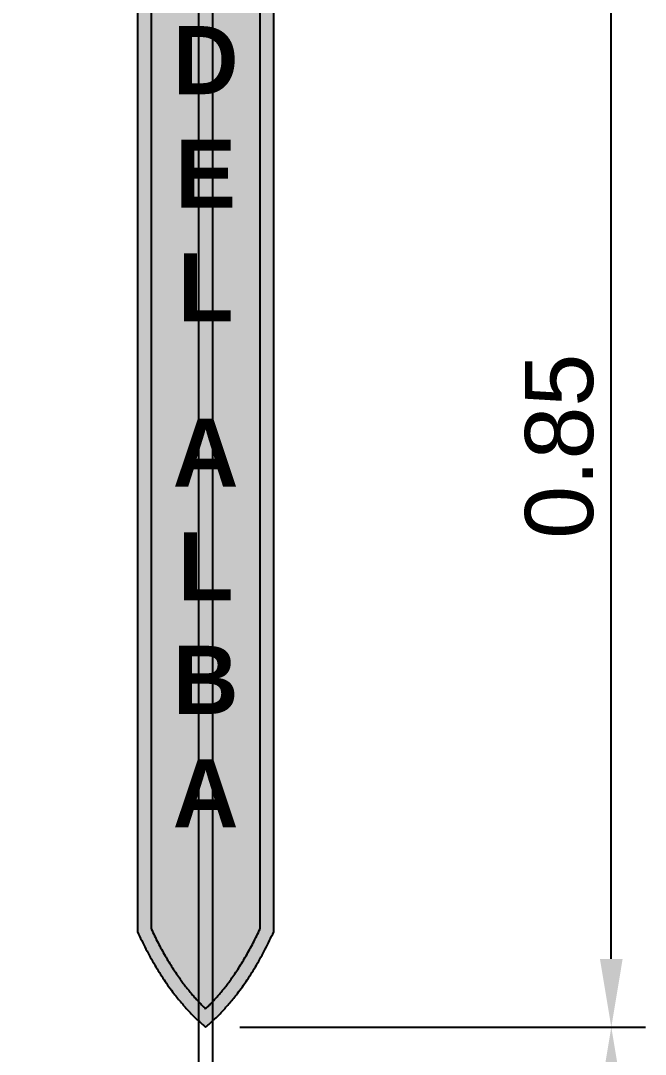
# Model space of a CAD drawing. Header units: metres. Extents: x -6.5 to 29.8, y -1.8 to 5.3.
# Drawn here: x 11.736 to 12.195, y 2.497 to 3.256 of the extents above; entities that cross this region are included whole.
import ezdxf

# ---------------------------------------------------------------- set-up
doc = ezdxf.new("R2010")
doc.units = ezdxf.units.M
for name, color, linetype, true_color in [('BANDERA$BORDE', 40, 'Continuous', 0xffbf00), ('BANDERA$ESTRELLAS$GRANDE', 251, 'Continuous', 0x696969), ('BANDERA$TEXTO', 5, 'Continuous', 0x0000ff), ('ESTRUCTURA', 4, 'Continuous', 0x00ffff), ('FONDO', 168, 'Continuous', 0x0f132e)]:
    doc.layers.add(name, color=color, linetype=linetype, true_color=true_color)
doc.styles.add('Predeterminado', font='arial.ttf')
doc.dimstyles.new('Predeterminado', dxfattribs={"dimscale": 0.05, "dimtxt": 1, "dimasz": 1, "dimexe": 0.5, "dimexo": 0.5, "dimgap": 0.25, "dimtad": 1, "dimtoh": 1, "dimzin": 1, "dimdsep": 46, "dimtxsty": 'Predeterminado', "dimcen": 0.5, "dimazin": 1, "dimtfac": 1, "dimtdec": 4, "dimtix": 1, "dimtofl": 0, "dimtmove": 1, "dimatfit": 3, "dimfxl": 1, "dimtolj": 1, "dimtzin": 1, "dimarcsym": 0})

# ---------------------------------------------------------------- blocks, each defined once
blk = doc.blocks.new('*D171')
at = {"layer": 'Defpoints', "color": 0}
for p in [(11.87212, 2.51746), (11.33021, 1.67012), (12.17005, 1.67012)]:
    blk.add_point(p, dxfattribs=at)
at = {"layer": 'FONDO', "color": 0, "lineweight": -2}
for p, q in [((11.89712, 2.51746), (12.19505, 2.51746)), ((12.17005, 2.46746), (12.17005, 1.72012)), ((11.35521, 1.67012), (12.19505, 1.67012))]:
    blk.add_line(p, q, dxfattribs=at)
at = {"layer": 'FONDO', "color": 0}
for points in [[(12.17838, 2.46746), (12.16172, 2.46746), (12.17005, 2.51746)], [(12.16172, 1.72012), (12.17838, 1.72012), (12.17005, 1.67012)]]:
    blk.add_solid(points, dxfattribs=at)
at = {"layer": 'FONDO', "color": 0, "insert": (12.13202, 2.09379), "char_height": 0.05, "attachment_point": 5, "rotation": 90, "style": 'Predeterminado'}
blk.add_mtext('\\A1;0.85', dxfattribs=at)
blk = doc.blocks.new('*D174')
at = {"layer": 'Defpoints', "color": 0}
for p in [(11.87212, 3.37012), (12.17005, 3.37012), (11.87212, 2.51746)]:
    blk.add_point(p, dxfattribs=at)
at = {"layer": 'FONDO', "color": 0, "lineweight": -2}
for p, q in [((11.89712, 3.37012), (12.19505, 3.37012)), ((12.17005, 2.56746), (12.17005, 3.32012)), ((11.89712, 2.51746), (12.19505, 2.51746))]:
    blk.add_line(p, q, dxfattribs=at)
at = {"layer": 'FONDO', "color": 0}
for points in [[(12.17838, 3.32012), (12.16172, 3.32012), (12.17005, 3.37012)], [(12.16172, 2.56746), (12.17838, 2.56746), (12.17005, 2.51746)]]:
    blk.add_solid(points, dxfattribs=at)
at = {"layer": 'FONDO', "color": 0, "insert": (12.13202, 2.94379), "char_height": 0.05, "attachment_point": 5, "rotation": 90, "style": 'Predeterminado'}
blk.add_mtext('\\A1;0.85', dxfattribs=at)

msp = doc.modelspace()

# ---------------------------------------------------------------- hatches: boundary and pattern name
at = {"layer": 'BANDERA$BORDE'}
h = msp.add_hatch(color=256, dxfattribs=at)
h.paths.add_polyline_path([(11.87212, 2.51746), (11.87392, 2.51899), (11.87571, 2.52057), (11.87924, 2.52385), (11.8827, 2.5273), (11.8861, 2.53091), (11.88944, 2.5347), (11.89272, 2.53865), (11.89594, 2.54276), (11.89909, 2.54705), (11.90219, 2.5515), (11.90522, 2.55611), (11.90819, 2.5609), (11.9111, 2.56585), (11.91395, 2.57097), (11.91674, 2.57626), (11.91946, 2.58171), (11.92212, 2.58733), (11.92212, 3.37012), (11.82212, 3.37012), (11.82212, 2.58733), (11.82479, 2.58171), (11.82751, 2.57626), (11.8303, 2.57097), (11.83314, 2.56585), (11.83605, 2.5609), (11.83902, 2.55611), (11.84206, 2.5515), (11.84515, 2.54705), (11.84831, 2.54276), (11.85152, 2.53865), (11.8548, 2.5347), (11.85814, 2.53091), (11.86155, 2.5273), (11.86501, 2.52385), (11.86854, 2.52057), (11.87032, 2.51899)], flags=0)
h.paths.add_polyline_path([(11.87212, 2.53088), (11.87493, 2.53365), (11.87769, 2.53655), (11.88042, 2.53955), (11.8831, 2.54268), (11.88575, 2.54593), (11.88835, 2.5493), (11.89091, 2.55279), (11.89343, 2.55639), (11.89591, 2.56012), (11.89835, 2.56396), (11.90075, 2.56793), (11.9031, 2.57201), (11.90542, 2.57622), (11.90769, 2.58054), (11.90993, 2.58498), (11.91212, 2.58954), (11.91212, 3.36012), (11.83212, 3.36012), (11.83212, 2.58954), (11.83432, 2.58498), (11.83655, 2.58054), (11.83883, 2.57622), (11.84114, 2.57201), (11.8435, 2.56793), (11.8459, 2.56396), (11.84834, 2.56012), (11.85082, 2.55639), (11.85334, 2.55279), (11.8559, 2.5493), (11.8585, 2.54593), (11.86114, 2.54268), (11.86383, 2.53955), (11.86655, 2.53655), (11.86932, 2.53365)], flags=0)
at = {"layer": 'BANDERA$ESTRELLAS$GRANDE', "extrusion": (0, 0, -1)}
msp.add_hatch(color=256, dxfattribs=at).paths.add_polyline_path([(-11.86007, 2.58523), (-11.85842, 2.5819), (-11.85823, 2.58148), (-11.85805, 2.58108), (-11.85797, 2.58088), (-11.85789, 2.58068), (-11.85783, 2.58049), (-11.85777, 2.58031), (-11.85774, 2.58022), (-11.85772, 2.58012), (-11.85769, 2.58004), (-11.85767, 2.57995), (-11.85766, 2.57986), (-11.85764, 2.57977), (-11.85763, 2.57969), (-11.85762, 2.5796), (-11.85761, 2.57952), (-11.85761, 2.57948), (-11.85761, 2.57944), (-11.85761, 2.5794), (-11.85761, 2.57936), (-11.85761, 2.57932), (-11.85761, 2.57928), (-11.85761, 2.57924), (-11.85762, 2.5792), (-11.85762, 2.57917), (-11.85762, 2.57913), (-11.85763, 2.57909), (-11.85764, 2.57905), (-11.85764, 2.57902), (-11.85765, 2.57898), (-11.85769, 2.57897), (-11.85773, 2.57896), (-11.85776, 2.57896), (-11.8578, 2.57895), (-11.85784, 2.57895), (-11.85788, 2.57894), (-11.85791, 2.57894), (-11.85795, 2.57894), (-11.85799, 2.57894), (-11.85803, 2.57894), (-11.85807, 2.57894), (-11.85811, 2.57894), (-11.85815, 2.57894), (-11.85819, 2.57894), (-11.85828, 2.57895), (-11.85836, 2.57896), (-11.85845, 2.57897), (-11.85853, 2.57898), (-11.85862, 2.579), (-11.85871, 2.57902), (-11.8588, 2.57904), (-11.85889, 2.57907), (-11.85898, 2.57909), (-11.85917, 2.57915), (-11.85936, 2.57922), (-11.85955, 2.5793), (-11.85975, 2.57938), (-11.86016, 2.57955), (-11.86386, 2.58135), (-11.86388, 2.58136), (-11.86389, 2.58137), (-11.86391, 2.58138), (-11.86393, 2.58139), (-11.86395, 2.5814), (-11.86397, 2.58141), (-11.86399, 2.58142), (-11.86401, 2.58142), (-11.86403, 2.58143), (-11.86405, 2.58143), (-11.86407, 2.58144), (-11.86409, 2.58144), (-11.86411, 2.58145), (-11.86413, 2.58145), (-11.86415, 2.58145), (-11.86418, 2.58145), (-11.8642, 2.58145), (-11.86422, 2.58145), (-11.86424, 2.58145), (-11.86426, 2.58145), (-11.86428, 2.58145), (-11.8643, 2.58145), (-11.86433, 2.58145), (-11.86435, 2.58144), (-11.86437, 2.58144), (-11.86439, 2.58143), (-11.86441, 2.58143), (-11.86443, 2.58142), (-11.86445, 2.58142), (-11.86447, 2.58141), (-11.86448, 2.5814), (-11.8645, 2.58139), (-11.86452, 2.58138), (-11.86454, 2.58137), (-11.86456, 2.58137), (-11.86458, 2.58135), (-11.86459, 2.58134), (-11.86461, 2.58133), (-11.86463, 2.58132), (-11.86464, 2.58131), (-11.86466, 2.58129), (-11.86468, 2.58128), (-11.86469, 2.58127), (-11.86471, 2.58125), (-11.86472, 2.58124), (-11.86474, 2.58122), (-11.86475, 2.5812), (-11.86476, 2.58119), (-11.86478, 2.58117), (-11.86479, 2.58115), (-11.8648, 2.58113), (-11.86481, 2.58112), (-11.86482, 2.5811), (-11.86483, 2.58108), (-11.86484, 2.58106), (-11.86485, 2.58104), (-11.86486, 2.58102), (-11.86487, 2.581), (-11.86487, 2.58098), (-11.86488, 2.58096), (-11.86489, 2.58094), (-11.86489, 2.58092), (-11.86489, 2.5809), (-11.8649, 2.58088), (-11.86531, 2.57866), (-11.86581, 2.57627), (-11.86637, 2.57382), (-11.86697, 2.57142), (-11.86772, 2.56862), (-11.86963, 2.56223), (-11.86996, 2.5612), (-11.87006, 2.56091), (-11.87016, 2.56063), (-11.87021, 2.5605), (-11.87027, 2.56038), (-11.87032, 2.56026), (-11.87038, 2.56014), (-11.87044, 2.56003), (-11.8705, 2.55992), (-11.87057, 2.55981), (-11.8706, 2.55976), (-11.87064, 2.55971), (-11.87067, 2.55966), (-11.87071, 2.55961), (-11.87075, 2.55956), (-11.87079, 2.55951), (-11.87083, 2.55946), (-11.87087, 2.55941), (-11.87091, 2.55937), (-11.87095, 2.55932), (-11.871, 2.55927), (-11.87104, 2.55923), (-11.87109, 2.55918), (-11.87114, 2.55914), (-11.87119, 2.55909), (-11.87124, 2.55905), (-11.87134, 2.55896), (-11.87146, 2.55888), (-11.87158, 2.55879), (-11.8717, 2.55871), (-11.87183, 2.55862), (-11.87197, 2.55854), (-11.87212, 2.55845), (-11.87227, 2.55854), (-11.87241, 2.55862), (-11.87254, 2.55871), (-11.87267, 2.55879), (-11.87279, 2.55888), (-11.8729, 2.55896), (-11.87301, 2.55905), (-11.87306, 2.55909), (-11.87311, 2.55914), (-11.87316, 2.55918), (-11.8732, 2.55923), (-11.87325, 2.55927), (-11.87329, 2.55932), (-11.87334, 2.55937), (-11.87338, 2.55941), (-11.87342, 2.55946), (-11.87346, 2.55951), (-11.8735, 2.55956), (-11.87353, 2.55961), (-11.87357, 2.55966), (-11.87361, 2.55971), (-11.87364, 2.55976), (-11.87368, 2.55981), (-11.87374, 2.55992), (-11.8738, 2.56003), (-11.87386, 2.56014), (-11.87392, 2.56026), (-11.87398, 2.56038), (-11.87403, 2.5605), (-11.87408, 2.56063), (-11.87419, 2.56091), (-11.87429, 2.5612), (-11.87581, 2.56612), (-11.87653, 2.56862), (-11.87728, 2.57142), (-11.87787, 2.57382), (-11.87843, 2.57627), (-11.87893, 2.57866), (-11.87935, 2.58088), (-11.87935, 2.5809), (-11.87936, 2.58092), (-11.87936, 2.58094), (-11.87937, 2.58096), (-11.87937, 2.58098), (-11.87938, 2.581), (-11.87939, 2.58102), (-11.87939, 2.58104), (-11.8794, 2.58106), (-11.87941, 2.58108), (-11.87942, 2.5811), (-11.87943, 2.58112), (-11.87944, 2.58113), (-11.87946, 2.58115), (-11.87947, 2.58117), (-11.87948, 2.58119), (-11.87949, 2.5812), (-11.87951, 2.58122), (-11.87952, 2.58124), (-11.87954, 2.58125), (-11.87955, 2.58127), (-11.87957, 2.58128), (-11.87958, 2.58129), (-11.8796, 2.58131), (-11.87962, 2.58132), (-11.87963, 2.58133), (-11.87965, 2.58134), (-11.87967, 2.58135), (-11.87969, 2.58137), (-11.87971, 2.58137), (-11.87972, 2.58138), (-11.87974, 2.58139), (-11.87976, 2.5814), (-11.87978, 2.58141), (-11.8798, 2.58142), (-11.87982, 2.58142), (-11.87984, 2.58143), (-11.87986, 2.58143), (-11.87988, 2.58144), (-11.8799, 2.58144), (-11.87992, 2.58145), (-11.87994, 2.58145), (-11.87996, 2.58145), (-11.87998, 2.58145), (-11.88001, 2.58145), (-11.88003, 2.58145), (-11.88005, 2.58145), (-11.88007, 2.58145), (-11.88009, 2.58145), (-11.88011, 2.58145), (-11.88013, 2.58145), (-11.88015, 2.58144), (-11.88018, 2.58144), (-11.8802, 2.58143), (-11.88022, 2.58143), (-11.88024, 2.58142), (-11.88026, 2.58142), (-11.88028, 2.58141), (-11.8803, 2.5814), (-11.88031, 2.58139), (-11.88033, 2.58138), (-11.88035, 2.58137), (-11.88037, 2.58136), (-11.88039, 2.58135), (-11.88367, 2.57975), (-11.88409, 2.57955), (-11.8845, 2.57938), (-11.88469, 2.5793), (-11.88489, 2.57922), (-11.88508, 2.57915), (-11.88527, 2.57909), (-11.88536, 2.57907), (-11.88545, 2.57904), (-11.88554, 2.57902), (-11.88563, 2.579), (-11.88571, 2.57898), (-11.8858, 2.57897), (-11.88589, 2.57896), (-11.88597, 2.57895), (-11.88605, 2.57894), (-11.88609, 2.57894), (-11.88613, 2.57894), (-11.88617, 2.57894), (-11.88621, 2.57894), (-11.88625, 2.57894), (-11.88629, 2.57894), (-11.88633, 2.57894), (-11.88637, 2.57894), (-11.88641, 2.57895), (-11.88645, 2.57895), (-11.88648, 2.57896), (-11.88652, 2.57896), (-11.88656, 2.57897), (-11.88659, 2.57898), (-11.8866, 2.57902), (-11.88661, 2.57905), (-11.88662, 2.57909), (-11.88662, 2.57913), (-11.88663, 2.57917), (-11.88663, 2.5792), (-11.88663, 2.57924), (-11.88664, 2.57928), (-11.88664, 2.57932), (-11.88664, 2.57936), (-11.88664, 2.5794), (-11.88664, 2.57944), (-11.88664, 2.57948), (-11.88663, 2.57952), (-11.88663, 2.5796), (-11.88662, 2.57969), (-11.88661, 2.57977), (-11.88659, 2.57986), (-11.88657, 2.57995), (-11.88655, 2.58004), (-11.88653, 2.58012), (-11.88651, 2.58022), (-11.88648, 2.58031), (-11.88642, 2.58049), (-11.88635, 2.58068), (-11.88628, 2.58088), (-11.8862, 2.58108), (-11.88602, 2.58148), (-11.88583, 2.5819), (-11.88417, 2.58525), (-11.88416, 2.58527), (-11.88415, 2.58529), (-11.88414, 2.5853), (-11.88414, 2.58532), (-11.88413, 2.58534), (-11.88413, 2.58536), (-11.88412, 2.58538), (-11.88412, 2.5854), (-11.88411, 2.58542), (-11.88411, 2.58544), (-11.88411, 2.58546), (-11.8841, 2.58548), (-11.8841, 2.5855), (-11.8841, 2.58552), (-11.8841, 2.58554), (-11.8841, 2.58556), (-11.8841, 2.58558), (-11.8841, 2.5856), (-11.88411, 2.58562), (-11.88411, 2.58564), (-11.88411, 2.58566), (-11.88412, 2.58568), (-11.88412, 2.5857), (-11.88413, 2.58572), (-11.88413, 2.58574), (-11.88414, 2.58576), (-11.88414, 2.58578), (-11.88415, 2.5858), (-11.88416, 2.58582), (-11.88417, 2.58584), (-11.88417, 2.58585), (-11.88418, 2.58587), (-11.88419, 2.58589), (-11.8842, 2.5859), (-11.88421, 2.58592), (-11.88423, 2.58594), (-11.88424, 2.58595), (-11.88425, 2.58597), (-11.88426, 2.58599), (-11.88428, 2.586), (-11.88429, 2.58602), (-11.8843, 2.58603), (-11.88432, 2.58605), (-11.88433, 2.58606), (-11.88435, 2.58607), (-11.88436, 2.58609), (-11.88438, 2.5861), (-11.8844, 2.58611), (-11.88441, 2.58612), (-11.88443, 2.58613), (-11.88445, 2.58614), (-11.88447, 2.58615), (-11.88448, 2.58616), (-11.8845, 2.58617), (-11.88452, 2.58618), (-11.88454, 2.58619), (-11.88456, 2.58619), (-11.88458, 2.5862), (-11.8846, 2.58621), (-11.88462, 2.58621), (-11.88464, 2.58622), (-11.88465, 2.58622), (-11.88467, 2.58622), (-11.8869, 2.58664), (-11.88929, 2.58714), (-11.89175, 2.5877), (-11.89415, 2.58829), (-11.89695, 2.58905), (-11.90334, 2.59096), (-11.90437, 2.59128), (-11.90467, 2.59139), (-11.90494, 2.59149), (-11.90507, 2.59154), (-11.90519, 2.5916), (-11.90532, 2.59165), (-11.90543, 2.59171), (-11.90555, 2.59177), (-11.90566, 2.59183), (-11.90576, 2.5919), (-11.90581, 2.59193), (-11.90587, 2.59197), (-11.90592, 2.592), (-11.90597, 2.59204), (-11.90602, 2.59208), (-11.90606, 2.59211), (-11.90611, 2.59215), (-11.90616, 2.59219), (-11.90621, 2.59224), (-11.90625, 2.59228), (-11.9063, 2.59232), (-11.90634, 2.59237), (-11.90639, 2.59242), (-11.90643, 2.59246), (-11.90648, 2.59251), (-11.90652, 2.59257), (-11.90661, 2.59267), (-11.9067, 2.59278), (-11.90678, 2.5929), (-11.90687, 2.59303), (-11.90695, 2.59316), (-11.90704, 2.5933), (-11.90712, 2.59345), (-11.90704, 2.5936), (-11.90695, 2.59374), (-11.90687, 2.59387), (-11.90678, 2.594), (-11.9067, 2.59412), (-11.90661, 2.59423), (-11.90652, 2.59434), (-11.90648, 2.59439), (-11.90643, 2.59444), (-11.90639, 2.59448), (-11.90634, 2.59453), (-11.9063, 2.59458), (-11.90625, 2.59462), (-11.90621, 2.59466), (-11.90616, 2.59471), (-11.90611, 2.59475), (-11.90606, 2.59479), (-11.90602, 2.59482), (-11.90597, 2.59486), (-11.90592, 2.5949), (-11.90587, 2.59493), (-11.90581, 2.59497), (-11.90576, 2.595), (-11.90566, 2.59507), (-11.90555, 2.59513), (-11.90543, 2.59519), (-11.90532, 2.59525), (-11.90519, 2.5953), (-11.90507, 2.59536), (-11.90494, 2.59541), (-11.90467, 2.59551), (-11.90437, 2.59562), (-11.89945, 2.59713), (-11.89695, 2.59785), (-11.89415, 2.59861), (-11.89175, 2.5992), (-11.88929, 2.59976), (-11.8869, 2.60026), (-11.88467, 2.60068), (-11.88465, 2.60068), (-11.88464, 2.60069), (-11.88462, 2.60069), (-11.8846, 2.6007), (-11.88458, 2.6007), (-11.88456, 2.60071), (-11.88454, 2.60071), (-11.88452, 2.60072), (-11.8845, 2.60073), (-11.88448, 2.60074), (-11.88447, 2.60075), (-11.88445, 2.60076), (-11.88443, 2.60077), (-11.88441, 2.60078), (-11.8844, 2.60079), (-11.88438, 2.6008), (-11.88436, 2.60082), (-11.88435, 2.60083), (-11.88433, 2.60084), (-11.88432, 2.60086), (-11.8843, 2.60087), (-11.88429, 2.60088), (-11.88428, 2.6009), (-11.88426, 2.60091), (-11.88425, 2.60093), (-11.88424, 2.60095), (-11.88423, 2.60096), (-11.88421, 2.60098), (-11.8842, 2.601), (-11.88419, 2.60101), (-11.88418, 2.60103), (-11.88417, 2.60105), (-11.88417, 2.60106), (-11.88416, 2.60108), (-11.88415, 2.6011), (-11.88414, 2.60112), (-11.88414, 2.60114), (-11.88413, 2.60116), (-11.88413, 2.60118), (-11.88412, 2.6012), (-11.88412, 2.60122), (-11.88411, 2.60124), (-11.88411, 2.60126), (-11.88411, 2.60128), (-11.8841, 2.6013), (-11.8841, 2.60132), (-11.8841, 2.60134), (-11.8841, 2.60136), (-11.8841, 2.60138), (-11.8841, 2.6014), (-11.8841, 2.60142), (-11.88411, 2.60144), (-11.88411, 2.60146), (-11.88411, 2.60148), (-11.88412, 2.6015), (-11.88412, 2.60152), (-11.88413, 2.60154), (-11.88413, 2.60156), (-11.88414, 2.60158), (-11.88414, 2.6016), (-11.88415, 2.60161), (-11.88416, 2.60163), (-11.88417, 2.60165), (-11.88583, 2.605), (-11.88602, 2.60542), (-11.8862, 2.60582), (-11.88628, 2.60602), (-11.88635, 2.60622), (-11.88642, 2.60641), (-11.88648, 2.60659), (-11.88651, 2.60669), (-11.88653, 2.60678), (-11.88655, 2.60687), (-11.88657, 2.60695), (-11.88659, 2.60704), (-11.88661, 2.60713), (-11.88662, 2.60721), (-11.88663, 2.6073), (-11.88663, 2.60738), (-11.88664, 2.60742), (-11.88664, 2.60746), (-11.88664, 2.6075), (-11.88664, 2.60754), (-11.88664, 2.60758), (-11.88664, 2.60762), (-11.88663, 2.60766), (-11.88663, 2.6077), (-11.88663, 2.60774), (-11.88662, 2.60777), (-11.88662, 2.60781), (-11.88661, 2.60785), (-11.8866, 2.60789), (-11.88659, 2.60792), (-11.88656, 2.60793), (-11.88652, 2.60794), (-11.88648, 2.60794), (-11.88645, 2.60795), (-11.88641, 2.60795), (-11.88637, 2.60796), (-11.88633, 2.60796), (-11.88629, 2.60796), (-11.88625, 2.60796), (-11.88621, 2.60797), (-11.88617, 2.60797), (-11.88613, 2.60796), (-11.88609, 2.60796), (-11.88605, 2.60796), (-11.88597, 2.60795), (-11.88589, 2.60794), (-11.8858, 2.60793), (-11.88571, 2.60792), (-11.88563, 2.6079), (-11.88554, 2.60788), (-11.88545, 2.60786), (-11.88536, 2.60783), (-11.88527, 2.60781), (-11.88508, 2.60775), (-11.88489, 2.60768), (-11.88469, 2.60761), (-11.8845, 2.60752), (-11.88409, 2.60735), (-11.88367, 2.60716), (-11.88032, 2.60549), (-11.88031, 2.60549), (-11.88029, 2.60548), (-11.88027, 2.60547), (-11.88025, 2.60546), (-11.88023, 2.60546), (-11.88021, 2.60545), (-11.88019, 2.60545), (-11.88017, 2.60544), (-11.88015, 2.60544), (-11.88013, 2.60544), (-11.88011, 2.60543), (-11.88009, 2.60543), (-11.88007, 2.60543), (-11.88005, 2.60543), (-11.88003, 2.60543), (-11.88001, 2.60543), (-11.87999, 2.60543), (-11.87997, 2.60543), (-11.87995, 2.60543), (-11.87993, 2.60544), (-11.87991, 2.60544), (-11.87989, 2.60544), (-11.87987, 2.60545), (-11.87985, 2.60545), (-11.87983, 2.60546), (-11.87981, 2.60546), (-11.87979, 2.60547), (-11.87977, 2.60548), (-11.87976, 2.60549), (-11.87974, 2.60549), (-11.87972, 2.6055), (-11.8797, 2.60551), (-11.87969, 2.60552), (-11.87967, 2.60553), (-11.87965, 2.60554), (-11.87964, 2.60555), (-11.87962, 2.60556), (-11.8796, 2.60558), (-11.87959, 2.60559), (-11.87957, 2.6056), (-11.87956, 2.60562), (-11.87954, 2.60563), (-11.87953, 2.60565), (-11.87951, 2.60566), (-11.8795, 2.60568), (-11.87949, 2.60569), (-11.87948, 2.60571), (-11.87946, 2.60572), (-11.87945, 2.60574), (-11.87944, 2.60576), (-11.87943, 2.60578), (-11.87942, 2.60579), (-11.87941, 2.60581), (-11.8794, 2.60583), (-11.87939, 2.60585), (-11.87939, 2.60587), (-11.87938, 2.60589), (-11.87937, 2.60591), (-11.87937, 2.60592), (-11.87936, 2.60594), (-11.87936, 2.60596), (-11.87935, 2.60598), (-11.87935, 2.606), (-11.87893, 2.60823), (-11.87843, 2.61062), (-11.87787, 2.61307), (-11.87728, 2.61548), (-11.87653, 2.61828), (-11.87461, 2.62467), (-11.87429, 2.6257), (-11.87419, 2.62599), (-11.87408, 2.62627), (-11.87403, 2.6264), (-11.87398, 2.62652), (-11.87392, 2.62664), (-11.87386, 2.62676), (-11.8738, 2.62687), (-11.87374, 2.62698), (-11.87368, 2.62709), (-11.87364, 2.62714), (-11.87361, 2.62719), (-11.87357, 2.62724), (-11.87353, 2.62729), (-11.8735, 2.62734), (-11.87346, 2.62739), (-11.87342, 2.62744), (-11.87338, 2.62749), (-11.87334, 2.62753), (-11.87329, 2.62758), (-11.87325, 2.62763), (-11.8732, 2.62767), (-11.87316, 2.62772), (-11.87311, 2.62776), (-11.87306, 2.62781), (-11.87301, 2.62785), (-11.8729, 2.62794), (-11.87279, 2.62802), (-11.87267, 2.62811), (-11.87254, 2.6282), (-11.87241, 2.62828), (-11.87227, 2.62837), (-11.87212, 2.62845), (-11.87197, 2.62837), (-11.87183, 2.62828), (-11.8717, 2.6282), (-11.87158, 2.62811), (-11.87146, 2.62802), (-11.87134, 2.62794), (-11.87124, 2.62785), (-11.87119, 2.62781), (-11.87114, 2.62776), (-11.87109, 2.62772), (-11.87104, 2.62767), (-11.871, 2.62763), (-11.87095, 2.62758), (-11.87091, 2.62753), (-11.87087, 2.62749), (-11.87083, 2.62744), (-11.87079, 2.62739), (-11.87075, 2.62734), (-11.87071, 2.62729), (-11.87067, 2.62724), (-11.87064, 2.62719), (-11.8706, 2.62714), (-11.87057, 2.62709), (-11.8705, 2.62698), (-11.87044, 2.62687), (-11.87038, 2.62676), (-11.87032, 2.62664), (-11.87027, 2.62652), (-11.87021, 2.6264), (-11.87016, 2.62627), (-11.87006, 2.62599), (-11.86996, 2.6257), (-11.86844, 2.62078), (-11.86772, 2.61828), (-11.86697, 2.61548), (-11.86637, 2.61307), (-11.86581, 2.61062), (-11.86531, 2.60823), (-11.8649, 2.606), (-11.86489, 2.60598), (-11.86489, 2.60596), (-11.86488, 2.60594), (-11.86488, 2.60592), (-11.86487, 2.60591), (-11.86487, 2.60589), (-11.86486, 2.60587), (-11.86485, 2.60585), (-11.86484, 2.60583), (-11.86483, 2.60581), (-11.86482, 2.60579), (-11.86481, 2.60578), (-11.8648, 2.60576), (-11.86479, 2.60574), (-11.86478, 2.60572), (-11.86477, 2.60571), (-11.86476, 2.60569), (-11.86474, 2.60568), (-11.86473, 2.60566), (-11.86472, 2.60565), (-11.8647, 2.60563), (-11.86469, 2.60562), (-11.86467, 2.6056), (-11.86466, 2.60559), (-11.86464, 2.60558), (-11.86463, 2.60556), (-11.86461, 2.60555), (-11.86459, 2.60554), (-11.86458, 2.60553), (-11.86456, 2.60552), (-11.86454, 2.60551), (-11.86453, 2.6055), (-11.86451, 2.60549), (-11.86449, 2.60549), (-11.86447, 2.60548), (-11.86445, 2.60547), (-11.86444, 2.60546), (-11.86442, 2.60546), (-11.8644, 2.60545), (-11.86438, 2.60545), (-11.86436, 2.60544), (-11.86434, 2.60544), (-11.86432, 2.60544), (-11.8643, 2.60543), (-11.86428, 2.60543), (-11.86426, 2.60543), (-11.86424, 2.60543), (-11.86422, 2.60543), (-11.86419, 2.60543), (-11.86417, 2.60543), (-11.86415, 2.60543), (-11.86413, 2.60543), (-11.86411, 2.60544), (-11.86409, 2.60544), (-11.86407, 2.60544), (-11.86405, 2.60545), (-11.86403, 2.60545), (-11.86401, 2.60546), (-11.864, 2.60546), (-11.86398, 2.60547), (-11.86396, 2.60548), (-11.86394, 2.60549), (-11.86392, 2.60549), (-11.86057, 2.60716), (-11.86016, 2.60735), (-11.85975, 2.60752), (-11.85955, 2.60761), (-11.85936, 2.60768), (-11.85917, 2.60775), (-11.85898, 2.60781), (-11.85889, 2.60783), (-11.8588, 2.60786), (-11.85871, 2.60788), (-11.85862, 2.6079), (-11.85853, 2.60792), (-11.85845, 2.60793), (-11.85836, 2.60794), (-11.85828, 2.60795), (-11.85819, 2.60796), (-11.85815, 2.60796), (-11.85811, 2.60796), (-11.85807, 2.60797), (-11.85803, 2.60797), (-11.85799, 2.60796), (-11.85795, 2.60796), (-11.85791, 2.60796), (-11.85788, 2.60796), (-11.85784, 2.60795), (-11.8578, 2.60795), (-11.85776, 2.60794), (-11.85773, 2.60794), (-11.85769, 2.60793), (-11.85765, 2.60792), (-11.85764, 2.60789), (-11.85764, 2.60785), (-11.85763, 2.60781), (-11.85762, 2.60777), (-11.85762, 2.60774), (-11.85762, 2.6077), (-11.85761, 2.60766), (-11.85761, 2.60762), (-11.85761, 2.60758), (-11.85761, 2.60754), (-11.85761, 2.6075), (-11.85761, 2.60746), (-11.85761, 2.60742), (-11.85761, 2.60738), (-11.85762, 2.6073), (-11.85763, 2.60721), (-11.85764, 2.60713), (-11.85766, 2.60704), (-11.85767, 2.60695), (-11.85769, 2.60687), (-11.85772, 2.60678), (-11.85774, 2.60669), (-11.85777, 2.60659), (-11.85783, 2.60641), (-11.85789, 2.60622), (-11.85797, 2.60602), (-11.85805, 2.60582), (-11.85823, 2.60542), (-11.85842, 2.605), (-11.86008, 2.60165), (-11.86009, 2.60163), (-11.8601, 2.60161), (-11.8601, 2.6016), (-11.86011, 2.60158), (-11.86012, 2.60156), (-11.86012, 2.60154), (-11.86013, 2.60152), (-11.86013, 2.6015), (-11.86013, 2.60148), (-11.86014, 2.60146), (-11.86014, 2.60144), (-11.86014, 2.60142), (-11.86014, 2.6014), (-11.86014, 2.60138), (-11.86015, 2.60136), (-11.86014, 2.60134), (-11.86014, 2.60132), (-11.86014, 2.6013), (-11.86014, 2.60128), (-11.86014, 2.60126), (-11.86013, 2.60124), (-11.86013, 2.60122), (-11.86013, 2.6012), (-11.86012, 2.60118), (-11.86012, 2.60116), (-11.86011, 2.60114), (-11.8601, 2.60112), (-11.8601, 2.6011), (-11.86009, 2.60108), (-11.86008, 2.60106), (-11.86007, 2.60105), (-11.86006, 2.60103), (-11.86005, 2.60101), (-11.86004, 2.601), (-11.86003, 2.60098), (-11.86002, 2.60096), (-11.86001, 2.60095), (-11.86, 2.60093), (-11.85998, 2.60091), (-11.85997, 2.6009), (-11.85996, 2.60088), (-11.85994, 2.60087), (-11.85993, 2.60086), (-11.85991, 2.60084), (-11.8599, 2.60083), (-11.85988, 2.60082), (-11.85987, 2.6008), (-11.85985, 2.60079), (-11.85983, 2.60078), (-11.85981, 2.60077), (-11.8598, 2.60076), (-11.85978, 2.60075), (-11.85976, 2.60074), (-11.85974, 2.60073), (-11.85972, 2.60072), (-11.85971, 2.60071), (-11.85969, 2.60071), (-11.85967, 2.6007), (-11.85965, 2.6007), (-11.85963, 2.60069), (-11.85961, 2.60069), (-11.85959, 2.60068), (-11.85957, 2.60068), (-11.85735, 2.60026), (-11.85495, 2.59976), (-11.8525, 2.5992), (-11.8501, 2.59861), (-11.84729, 2.59785), (-11.8409, 2.59594), (-11.83987, 2.59562), (-11.83958, 2.59551), (-11.83931, 2.59541), (-11.83918, 2.59536), (-11.83905, 2.5953), (-11.83893, 2.59525), (-11.83881, 2.59519), (-11.8387, 2.59513), (-11.83859, 2.59507), (-11.83848, 2.595), (-11.83843, 2.59497), (-11.83838, 2.59493), (-11.83833, 2.5949), (-11.83828, 2.59486), (-11.83823, 2.59482), (-11.83818, 2.59479), (-11.83813, 2.59475), (-11.83809, 2.59471), (-11.83804, 2.59466), (-11.83799, 2.59462), (-11.83795, 2.59458), (-11.8379, 2.59453), (-11.83786, 2.59448), (-11.83781, 2.59444), (-11.83777, 2.59439), (-11.83772, 2.59434), (-11.83764, 2.59423), (-11.83755, 2.59412), (-11.83746, 2.594), (-11.83738, 2.59387), (-11.83729, 2.59374), (-11.83721, 2.5936), (-11.83712, 2.59345), (-11.83721, 2.5933), (-11.83729, 2.59316), (-11.83738, 2.59303), (-11.83746, 2.5929), (-11.83755, 2.59278), (-11.83764, 2.59267), (-11.83772, 2.59257), (-11.83777, 2.59251), (-11.83781, 2.59246), (-11.83786, 2.59242), (-11.8379, 2.59237), (-11.83795, 2.59232), (-11.83799, 2.59228), (-11.83804, 2.59224), (-11.83809, 2.59219), (-11.83813, 2.59215), (-11.83818, 2.59211), (-11.83823, 2.59208), (-11.83828, 2.59204), (-11.83833, 2.592), (-11.83838, 2.59197), (-11.83843, 2.59193), (-11.83848, 2.5919), (-11.83859, 2.59183), (-11.8387, 2.59177), (-11.83881, 2.59171), (-11.83893, 2.59165), (-11.83905, 2.5916), (-11.83918, 2.59154), (-11.83931, 2.59149), (-11.83958, 2.59139), (-11.83987, 2.59128), (-11.84479, 2.58977), (-11.84729, 2.58905), (-11.8501, 2.58829), (-11.8525, 2.5877), (-11.85495, 2.58714), (-11.85735, 2.58664), (-11.85957, 2.58622), (-11.85959, 2.58622), (-11.85961, 2.58622), (-11.85963, 2.58621), (-11.85965, 2.58621), (-11.85967, 2.5862), (-11.85969, 2.58619), (-11.85971, 2.58619), (-11.85972, 2.58618), (-11.85974, 2.58617), (-11.85976, 2.58616), (-11.85978, 2.58615), (-11.8598, 2.58614), (-11.85981, 2.58613), (-11.85983, 2.58612), (-11.85985, 2.58611), (-11.85987, 2.5861), (-11.85988, 2.58609), (-11.8599, 2.58607), (-11.85991, 2.58606), (-11.85993, 2.58605), (-11.85994, 2.58603), (-11.85996, 2.58602), (-11.85997, 2.586), (-11.85998, 2.58599), (-11.86, 2.58597), (-11.86001, 2.58595), (-11.86002, 2.58594), (-11.86003, 2.58592), (-11.86004, 2.5859), (-11.86005, 2.58589), (-11.86006, 2.58587), (-11.86007, 2.58585), (-11.86008, 2.58584), (-11.86009, 2.58582), (-11.8601, 2.5858), (-11.8601, 2.58578), (-11.86011, 2.58576), (-11.86012, 2.58574), (-11.86012, 2.58572), (-11.86013, 2.5857), (-11.86013, 2.58568), (-11.86013, 2.58566), (-11.86014, 2.58564), (-11.86014, 2.58562), (-11.86014, 2.5856), (-11.86014, 2.58558), (-11.86014, 2.58556), (-11.86015, 2.58554), (-11.86014, 2.58552), (-11.86014, 2.5855), (-11.86014, 2.58548), (-11.86014, 2.58546), (-11.86014, 2.58544), (-11.86013, 2.58542), (-11.86013, 2.5854), (-11.86013, 2.58538), (-11.86012, 2.58536), (-11.86012, 2.58534), (-11.86011, 2.58532), (-11.8601, 2.5853), (-11.8601, 2.58529), (-11.86009, 2.58527), (-11.86008, 2.58525)], flags=0)
at = {"layer": 'FONDO'}
msp.add_hatch(color=256, dxfattribs=at).paths.add_polyline_path([(11.87212, 2.53088), (11.87493, 2.53365), (11.87769, 2.53655), (11.88042, 2.53955), (11.8831, 2.54268), (11.88575, 2.54593), (11.88835, 2.5493), (11.89091, 2.55279), (11.89343, 2.55639), (11.89591, 2.56012), (11.89835, 2.56396), (11.90075, 2.56793), (11.9031, 2.57201), (11.90542, 2.57622), (11.90769, 2.58054), (11.90993, 2.58498), (11.91212, 2.58954), (11.91212, 3.36012), (11.83212, 3.36012), (11.83212, 2.58954), (11.83432, 2.58498), (11.83655, 2.58054), (11.83883, 2.57622), (11.84114, 2.57201), (11.8435, 2.56793), (11.8459, 2.56396), (11.84834, 2.56012), (11.85082, 2.55639), (11.85334, 2.55279), (11.8559, 2.5493), (11.8585, 2.54593), (11.86114, 2.54268), (11.86383, 2.53955), (11.86655, 2.53655), (11.86932, 2.53365)], flags=0)

# ---------------------------------------------------------------- linework, layer by layer
at = {"layer": 'BANDERA$BORDE'}
for points in [[(11.92212, 2.58733), (11.92212, 3.37012), (11.82212, 3.37012), (11.82212, 2.58733)], [(11.91212, 2.58954), (11.91212, 3.36012), (11.83212, 3.36012), (11.83212, 2.58954)]]:
    msp.add_lwpolyline(points, dxfattribs=at)
for points in [[(11.82212, 2.58733), (11.84318, 2.5417), (11.87212, 2.51746)], [(11.83212, 2.58954), (11.84951, 2.55257), (11.87212, 2.53088)], [(11.87212, 2.53088), (11.89473, 2.55257), (11.91212, 2.58954)], [(11.87212, 2.51746), (11.90107, 2.5417), (11.92212, 2.58733)]]:
    msp.add_open_spline(points, degree=2, dxfattribs=at)
at = {"layer": 'ESTRUCTURA'}
msp.add_lwpolyline([(11.86712, 1.67012), (11.86712, 3.37012), (11.86712, 3.40012), (11.87212, 3.40012), (11.87712, 3.40012), (11.87712, 3.37012), (11.87712, 1.67012)], dxfattribs=at)

# ---------------------------------------------------------------- texts
at = {"layer": 'BANDERA$TEXTO', "char_height": 0.05, "attachment_point": 2, "style": 'Predeterminado'}
for s, insert, width in [('{\\fBahnschrift|b1;D}\\P{\\fBahnschrift|b1;E}\\P{\\fBahnschrift|b1;L}\\P\\P', (11.87212, 3.25218), 0.1717033), ('{\\fBahnschrift|b1;A}\\P{\\fBahnschrift|b1;L}\\P{\\fBahnschrift|b1;B}\\P{\\fBahnschrift|b1;A}\\P', (11.87212, 2.96402), 0.1873626)]:
    msp.add_mtext(s, dxfattribs=dict(at, insert=insert, width=width))

# ---------------------------------------------------------------- dimensions: what is measured, and where the dimension line sits
at = {"layer": 'FONDO'}
for base, p2, picture, middle in [((12.17005, 3.37012), (11.87212, 3.37012), '*D174', (12.13202, 2.94379)), ((12.17005, 1.67012), (11.33021, 1.67012), '*D171', (12.13202, 2.09379))]:
    dim = msp.add_linear_dim(base=base, p1=(11.87212, 2.51746), p2=p2, angle=90, dimstyle='Predeterminado', override={"dimscale": 0.05, "dimtxt": 1, "dimasz": 1, "dimexe": 0.5, "dimexo": 0.5, "dimgap": 0.25, "dimtad": 1, "dimtih": 0, "dimtoh": 0, "dimdec": 2, "dimlfac": 1, "dimzin": 1, "dimtxsty": 'Predeterminado', "dimsah": 0, "dimcen": 0.5, "dimadec": 2, "dimazin": 1, "dimtix": 0, "dimtmove": 0, "dimtzin": 1}, dxfattribs=at)
    dim.commit()
    dim.dimension.update_dxf_attribs({"geometry": picture, "text_midpoint": middle})

doc.saveas('drawing.dxf')
